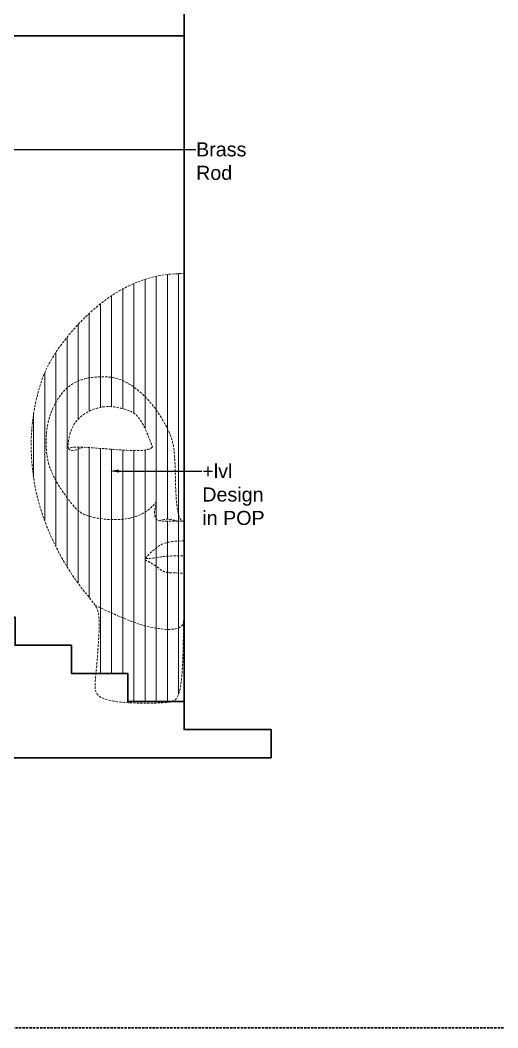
# Model space of a CAD drawing. Header units: millimetres. Extents: x 35877 to 3066687, y -650199 to -40525.
# Drawn here: x 144775.3 to 144877.1, y -179890.9 to -179676.1 of the extents above; entities that cross this region are included whole.
import ezdxf
from ezdxf import colors
from ezdxf.entities.mleader import LeaderData, LeaderLine
from ezdxf.math import Vec2, Vec3

# ---------------------------------------------------------------- set-up
doc = ezdxf.new("R2010")
doc.units = ezdxf.units.MM
doc.header["$MEASUREMENT"] = 0
doc.linetypes.add('DASHED', pattern=[0.75, 0.5, -0.25])
for name, color, linetype, lineweight in [('dim05', 1, 'Continuous', 13), ('Elevation 4.5', 206, 'Continuous', 5), ('FURNITURE', 32, 'Continuous', 9), ('furniture dimensions', 1, 'DASHED', 0)]:
    doc.layers.add(name, color=color, linetype=linetype, lineweight=lineweight)
doc.styles.get("Standard").update_dxf_attribs({"font": 'arial.ttf', "height": 6})
pattern_1 = [(90, (-2450.4378, 0), (-2.375, 0), [])]

msp = doc.modelspace()

# ---------------------------------------------------------------- hatches: boundary and pattern name
at = {"layer": 'Elevation 4.5', "lineweight": 0, "true_color": 0xe7e2df, "transparency": 33554628}
h = msp.add_hatch(dxfattribs=at)
h.set_pattern_fill('ANSI31', color=254, scale=19, angle=45)
h.set_pattern_definition(pattern_1)
edge = h.paths.add_edge_path()
edge.add_spline(control_points=[(144802.0034, -179790.8536), (144802.0358, -179790.7928), (144802.3212, -179790.3636), (144803.985, -179788.7255), (144806.3551, -179787.081), (144810.2469, -179787.1129)], knot_values=[0.00081546, 0.00081546, 0.00081546, 0.00081546, 0.19791157, 1.19791157, 2.19709612, 2.19709612, 2.19709612, 2.19709612], degree=3, periodic=0)
edge.add_line((144810.2469, -179787.1129), (144810.2469, -179782.9301))
edge.add_spline(control_points=[(144810.2469, -179782.9301), (144806.8405, -179782.9237), (144805.5396, -179782.9028), (144804.9741, -179782.811)], knot_values=[17.35424114, 17.35424114, 17.35424114, 17.35424114, 17.99881646, 17.99881646, 17.99881646, 17.99881646], degree=3, periodic=0)
edge.add_spline(control_points=[(144804.9741, -179782.811), (144804.6633, -179782.7605), (144804.3245, -179782.4858), (144803.6008, -179781.2267), (144804.8352, -179777.819), (144803.0223, -179780.7616), (144797.6599, -179783.0253), (144788.8985, -179782.1197), (144786.3308, -179779.4035), (144782.0254, -179773.2163), (144780.7482, -179768.5241), (144780.8426, -179762.3928), (144782.8701, -179756.9165), (144786.7116, -179752.7517), (144792.7075, -179751.8623), (144797.2982, -179752.4706), (144802.8718, -179756.6355), (144807.6445, -179764.1683), (144808.5207, -179769.0532), (144808.4535, -179783.3279), (144810.2469, -179782.8432)], knot_values=[0.00349826, 0.00349826, 0.00349826, 0.00349826, 0.3577394, 1.3577394, 2.3577394, 3.3577394, 4.3577394, 5.3577394, 6.3577394, 7.3577394, 8.3577394, 9.3577394, 10.3577394, 11.3577394, 12.3577394, 13.3577394, 14.3577394, 15.3577394, 16.3577394, 17.35424114, 17.35424114, 17.35424114, 17.35424114], degree=3, periodic=0)
edge.add_line((144810.2469, -179782.8432), (144810.2469, -179736.6629))
edge.add_spline(control_points=[(144810.2469, -179736.6629), (144810.2389, -179732.5802), (144810.2325, -179730.1056), (144810.2325, -179730.1056)], knot_values=[12.76567298, 12.76567298, 12.76567298, 12.76567298, 13, 13, 13, 13], degree=3, periodic=0)
edge.add_spline(control_points=[(144810.2325, -179730.1056), (144798.8618, -179729.8893), (144782.7384, -179744.4792), (144778.5467, -179756.1196), (144777.1763, -179767.0056), (144778.8769, -179780.0026), (144785.0424, -179793.1541), (144791.2079, -179800.4793), (144792.2076, -179802.3103), (144792.2076, -179806.82), (144791.7049, -179812.9893), (144791.4809, -179815.3591)], knot_values=[0, 0, 0, 0, 1, 2, 3, 4, 5, 6, 7, 8, 8.90240442, 8.90240442, 8.90240442, 8.90240442], degree=3, periodic=0)
edge.add_line((144791.4809, -179815.3591), (144798.2469, -179815.3591))
edge.add_line((144798.2469, -179815.3591), (144798.2469, -179821.3591))
edge.add_line((144798.2469, -179821.3591), (144807.669, -179821.3591))
edge.add_spline(control_points=[(144807.669, -179821.3591), (144809.7947, -179820.6611), (144810.1155, -179817.2056), (144810.2269, -179795.3665), (144810.233, -179793.9729)], knot_values=[11.14700133, 11.14700133, 11.14700133, 11.14700133, 12, 12.05559559, 12.05559559, 12.05559559, 12.05559559], degree=3, periodic=0)
edge.add_spline(control_points=[(144810.233, -179793.9729), (144809.8473, -179793.9648), (144807.8671, -179793.9478), (144805.7763, -179793.7917), (144804.8633, -179792.8381), (144803.2033, -179791.7601), (144802.1186, -179791.2915), (144801.8714, -179791.1014), (144802.0034, -179790.8536)], knot_values=[2.19709612, 2.19709612, 2.19709612, 2.19709612, 3.02202919, 4.02202919, 5.02202919, 6.02202919, 7.02202919, 7.82493307, 7.82493307, 7.82493307, 7.82493307], degree=3, periodic=0)
edge.add_spline(control_points=[(144810.2377, -179790.1639), (144810.247, -179790.317), (144807.8514, -179790.309), (144805.7556, -179790.3505), (144803.9503, -179790.8536), (144802.0034, -179790.8536)], knot_values=[0, 0, 0, 0, 1, 2, 3, 3, 3, 3], degree=3, periodic=0)
h = msp.add_hatch(dxfattribs=at)
h.set_pattern_fill('ANSI31', color=254, scale=19, angle=45)
h.set_pattern_definition(pattern_1)
edge = h.paths.add_edge_path()
edge.add_spline(control_points=[(144810.2469, -179782.8432), (144808.4535, -179783.3279), (144808.5207, -179769.0532), (144807.6445, -179764.1683), (144802.8718, -179756.6355), (144797.2982, -179752.4706), (144792.7075, -179751.8623), (144786.7116, -179752.7517), (144782.8701, -179756.9165), (144780.8426, -179762.3928), (144780.7482, -179768.5241), (144782.0254, -179773.2163), (144786.3308, -179779.4035), (144788.8985, -179782.1197), (144797.6599, -179783.0253), (144803.0223, -179780.7616), (144804.8352, -179777.819), (144803.6008, -179781.2267), (144804.3245, -179782.4858), (144804.6633, -179782.7605), (144804.9741, -179782.811)], knot_values=[0.00349826, 0.00349826, 0.00349826, 0.00349826, 1, 2, 3, 4, 5, 6, 7, 8, 9, 10, 11, 12, 13, 14, 15, 16, 17, 17.35424114, 17.35424114, 17.35424114, 17.35424114], degree=3, periodic=0)
edge.add_spline(control_points=[(144804.9741, -179782.811), (144806.6291, -179782.0287), (144808.7413, -179782.9256), (144808.7419, -179782.7891)], knot_values=[0, 0, 0, 0, 1, 1, 1, 1], degree=3, periodic=0)
edge.add_spline(control_points=[(144804.9741, -179782.811), (144805.5396, -179782.9028), (144806.8405, -179782.9237), (144810.2469, -179782.9301)], knot_values=[17.35424114, 17.35424114, 17.35424114, 17.35424114, 17.99881646, 17.99881646, 17.99881646, 17.99881646], degree=3, periodic=0)
edge.add_line((144810.2469, -179782.9301), (144810.2469, -179782.8432))
edge = h.paths.add_edge_path(flags=0)
edge.add_spline(control_points=[(144803.5053, -179767.0573), (144803.5053, -179767.0573), (144803.0358, -179767.753), (144799.3482, -179767.9365), (144793.1722, -179767.4364), (144789.805, -179767.1711), (144788.7876, -179767.1253)], knot_values=[6.43987396, 6.43987396, 6.43987396, 6.43987396, 7.43987396, 8.43987396, 9.43987396, 10, 10, 10, 10], degree=3, periodic=0)
edge.add_spline(control_points=[(144788.7876, -179767.1253), (144786.2937, -179768.1908), (144785.5808, -179767.2935), (144785.5808, -179767.2935), (144785.5808, -179767.2935)], knot_values=[0, 0, 0, 0, 1, 2, 2, 2, 2], degree=3, periodic=0)
edge.add_spline(control_points=[(144788.7876, -179767.1253), (144787.9886, -179767.0894), (144785.7597, -179767.0716), (144785.3614, -179767.9855), (144785.8995, -179763.002), (144788.7851, -179759.7284), (144793.5286, -179758.0185), (144798.6641, -179759.0933), (144801.2566, -179760.657), (144803.5053, -179767.0573)], knot_values=[0, 0, 0, 0, 0.43987396, 1.43987396, 2.43987396, 3.43987396, 4.43987396, 5.43987396, 6.43987396, 6.43987396, 6.43987396, 6.43987396], degree=3, periodic=0)
edge = h.paths.add_edge_path(flags=16)
edge.add_spline(control_points=[(144803.5053, -179767.0573), (144801.2566, -179760.657), (144798.6641, -179759.0933), (144793.5286, -179758.0185), (144788.7851, -179759.7284), (144785.8995, -179763.002), (144785.3614, -179767.9855), (144785.7597, -179767.0716), (144787.9886, -179767.0894), (144788.7876, -179767.1253)], knot_values=[0, 0, 0, 0, 1, 2, 3, 4, 5, 6, 6.43987396, 6.43987396, 6.43987396, 6.43987396], degree=3, periodic=0)
edge.add_spline(control_points=[(144788.7876, -179767.1253), (144789.805, -179767.1711), (144793.1722, -179767.4364), (144799.3482, -179767.9365), (144803.0358, -179767.753), (144803.5053, -179767.0573), (144803.5053, -179767.0573)], knot_values=[6.43987396, 6.43987396, 6.43987396, 6.43987396, 7, 8, 9, 10, 10, 10, 10], degree=3, periodic=0)
edge = h.paths.add_edge_path()
edge.add_spline(control_points=[(144810.233, -179793.9729), (144810.2382, -179792.8006), (144810.2428, -179791.5878), (144810.2469, -179790.3413)], knot_values=[12.05559559, 12.05559559, 12.05559559, 12.05559559, 12.10236424, 12.10236424, 12.10236424, 12.10236424], degree=3, periodic=0)
edge.add_line((144810.2469, -179790.3413), (144810.2469, -179790.1837))
edge.add_spline(control_points=[(144810.2377, -179790.1639), (144810.247, -179790.317), (144807.8514, -179790.309), (144805.7556, -179790.3505), (144803.9503, -179790.8536), (144802.0034, -179790.8536)], knot_values=[0, 0, 0, 0, 1, 2, 3, 3, 3, 3], degree=3, periodic=0)
edge.add_spline(control_points=[(144802.0034, -179790.8536), (144801.8714, -179791.1014), (144802.1186, -179791.2915), (144803.2033, -179791.7601), (144804.8633, -179792.8381), (144805.7763, -179793.7917), (144807.8671, -179793.9478), (144809.8473, -179793.9648), (144810.233, -179793.9729)], knot_values=[2.19709612, 2.19709612, 2.19709612, 2.19709612, 3, 4, 5, 6, 7, 7.82493307, 7.82493307, 7.82493307, 7.82493307], degree=3, periodic=0)
edge = h.paths.add_edge_path()
edge.add_spline(control_points=[(144810.2469, -179787.1129), (144806.3551, -179787.081), (144803.985, -179788.7255), (144802.3212, -179790.3636), (144802.0358, -179790.7928), (144802.0034, -179790.8536)], knot_values=[0.00081546, 0.00081546, 0.00081546, 0.00081546, 1, 2, 2.19709612, 2.19709612, 2.19709612, 2.19709612], degree=3, periodic=0)
edge.add_spline(control_points=[(144802.0034, -179790.8536), (144803.9503, -179790.8536), (144805.7556, -179790.3505), (144807.8514, -179790.309), (144810.247, -179790.317), (144810.2377, -179790.1639)], knot_values=[0, 0, 0, 0, 1, 2, 3, 3, 3, 3], degree=3, periodic=0)
edge.add_line((144810.2469, -179790.1323), (144810.2469, -179787.1129))

# ---------------------------------------------------------------- linework, layer by layer
at = {"layer": 'FURNITURE', "lineweight": 30, "transparency": 33554687}
msp.add_line((144645.2533, -179679.3591, 0.0053), (144810.2469, -179679.3591, 0.0053), dxfattribs=at)
at = {"layer": 'FURNITURE', "color": 18, "lineweight": 30, "true_color": 0x000000, "transparency": 33554687, "elevation": 0.0053}
msp.add_lwpolyline([(144645.2533, -179679.3591), (144810.2469, -179679.3591), (144810.2469, -179653.3591), (144645.2533, -179653.3591)], dxfattribs=at)
at = {"layer": 'FURNITURE', "color": 18, "lineweight": 30, "true_color": 0x000000, "transparency": 33554687}
msp.add_lwpolyline([(144651.2469, -179803.3591), (144651.2469, -179679.3591), (144810.2469, -179679.3591), (144810.2469, -179821.3591), (144798.2469, -179821.3591), (144798.2469, -179815.3591), (144786.2469, -179815.3591), (144786.2469, -179809.3591), (144774.2469, -179809.3591), (144774.2469, -179803.3591)], close=True, dxfattribs=at)
msp.add_lwpolyline([(144645.2533, -179833.3591), (144828.7923, -179833.3591), (144828.7923, -179827.3591), (144810.2469, -179827.3591), (144810.2469, -179821.3591), (144798.2469, -179821.3591), (144798.2469, -179815.3591), (144786.2469, -179815.3591), (144786.2469, -179809.3591), (144774.2469, -179809.3591), (144774.2469, -179803.3591), (144651.2469, -179803.3591), (144651.2469, -179809.3591), (144645.2533, -179809.3591)], dxfattribs=at)
at = {"layer": 'furniture dimensions', "lineweight": 30, "transparency": 33554687}
msp.add_lwpolyline([(144434.8233, -179560.0595), (145375.5602, -179560.0595), (145375.5602, -179890.9495), (144434.8233, -179890.9495)], close=True, dxfattribs=at)
at = {"layer": 'furniture dimensions', "color": 18, "lineweight": 0, "true_color": 0x000000, "transparency": 33554687}
for points in [[(144810.2325, -179730.1056), (144798.8618, -179729.8893), (144782.7384, -179744.4792), (144778.5467, -179756.1196), (144777.1763, -179767.0056), (144778.8769, -179780.0026), (144785.0424, -179793.1541), (144791.2079, -179800.4793), (144792.2076, -179802.3103), (144792.2076, -179806.9716), (144791.3742, -179816.9603), (144790.7485, -179821.8278), (144809.295, -179821.8278), (144810.4661, -179820.2386), (144810.2325, -179730.1056), (144810.2325, -179730.1056)], [(144810.2659, -179782.8378), (144808.4532, -179783.378), (144808.5218, -179769.0589), (144807.6445, -179764.1683), (144802.8718, -179756.6355), (144797.2982, -179752.4706), (144792.7075, -179751.8623), (144786.7116, -179752.7517), (144782.8701, -179756.9165), (144780.8426, -179762.3928), (144780.7482, -179768.5241), (144782.0254, -179773.2163), (144786.3308, -179779.4035), (144788.8985, -179782.1197), (144797.6599, -179783.0253), (144803.0223, -179780.7616), (144804.8352, -179777.819), (144803.6008, -179781.2267), (144804.523, -179782.8311), (144804.9689, -179782.9203), (144810.2657, -179782.9301)], [(144803.5053, -179767.0573), (144801.2566, -179760.657), (144798.6641, -179759.0933), (144793.5286, -179758.0185), (144788.7851, -179759.7284), (144785.8995, -179763.002), (144785.3614, -179767.9855), (144785.8512, -179766.8618), (144792.111, -179767.3504), (144799.3482, -179767.9365), (144803.0358, -179767.753), (144803.5053, -179767.0573), (144803.5053, -179767.0573)], [(144788.7876, -179767.1253), (144786.2937, -179768.1908), (144785.5808, -179767.2935), (144785.5808, -179767.2935), (144785.5808, -179767.2935)], [(144804.9741, -179782.811), (144806.6291, -179782.0287), (144808.7413, -179782.9256), (144808.7419, -179782.7891)], [(144810.2565, -179787.113), (144806.3571, -179787.0797), (144803.9856, -179788.7249), (144801.713, -179790.9624), (144802.0423, -179791.2586), (144803.2033, -179791.7601), (144804.8633, -179792.8381), (144805.7763, -179793.7917), (144807.9966, -179793.9575), (144810.2331, -179793.9673), (144810.4037, -179793.9783)], [(144802.0034, -179790.8536), (144803.9503, -179790.8536), (144805.7556, -179790.3505), (144807.8514, -179790.309), (144810.247, -179790.317), (144810.2377, -179790.1639)], [(144791.2639, -179800.8113), (144797.5592, -179803.8267), (144803.3478, -179806.1602), (144810.1334, -179806.2633), (144810.1603, -179804.2432)]]:
    msp.add_open_spline(points, degree=3, dxfattribs=at)

# ---------------------------------------------------------------- leaders
at = {"layer": 'dim05', "color": 1, "lineweight": 0, "transparency": 33554687}
ml = msp.add_multileader_mtext('Standard', dxfattribs=at)
ml.set_content('Brass Rod', color=1)
ml.set_leader_properties(color=5)
ml.build(insert=Vec2(0, 0))
ml.multileader.update_dxf_attribs({"text_right_attachment_type": 6, "dogleg_length": 0.36, "arrow_head_size": 2})
ctx = ml.context
ctx.base_point, ctx.char_height, ctx.arrow_head_size, ctx.landing_gap_size, ctx.plane_origin = Vec3(144812.7264, -179703.6249), 3, 2, 0.09, Vec3(144815.3829, -179703.6249)
ctx.right_attachment = 6
notes = []
notes.append((ctx, [(0, (1, 1, 0), (144812.3664, -179703.6249), (1, 0), 0.36, [(0, [(144725.4969, -179703.6249)], 0, [])])]))
ctx.mtext.insert, ctx.mtext.width, ctx.mtext.flow_direction = Vec3(144812.8164, -179702.1003), 14.682128, 5
ml = msp.add_multileader_mtext('Standard', dxfattribs=at)
ml.set_content('+lvl Design in POP', color=1)
ml.set_leader_properties(color=5)
ml.build(insert=Vec2(0, 0))
ml.multileader.update_dxf_attribs({"text_right_attachment_type": 6, "dogleg_length": 0.36, "arrow_head_size": 2})
ctx = ml.context
ctx.base_point, ctx.char_height, ctx.arrow_head_size, ctx.landing_gap_size, ctx.plane_origin = Vec3(144814.0453, -179772.2276), 3, 2, 0.09, Vec3(144816.7018, -179772.2276)
ctx.right_attachment = 6
notes.append((ctx, [(0, (1, 1, 0), (144813.6853, -179772.2276), (1, 0), 0.36, [(0, [(144794.4075, -179772.2055)], 0, [])])]))
ctx.mtext.insert, ctx.mtext.width, ctx.mtext.flow_direction = Vec3(144814.1353, -179770.702), 14.682128, 5
for ctx, leaders in notes:
    for number, flags, end, landing, length, lines in leaders:
        leader = LeaderData()
        leader.index, (leader.has_last_leader_line, leader.has_dogleg_vector, leader.attachment_direction) = number, flags
        leader.last_leader_point, leader.dogleg_vector, leader.dogleg_length = Vec3(end), Vec3(landing), length
        for number, points, colour, breaks in lines:
            line = LeaderLine()
            line.index, line.vertices, line.color, line.breaks = number, Vec3.list(points), colors.encode_raw_color(colour), breaks
            leader.lines.append(line)
        ctx.leaders.append(leader)

doc.saveas('drawing.dxf')
